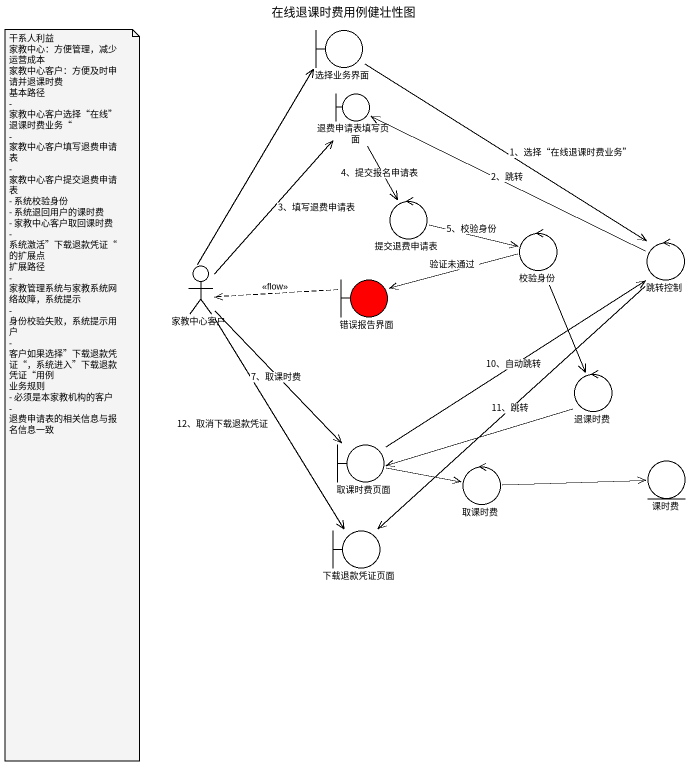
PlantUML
@startuml
title 在线退课时费用例健壮性图
boundary 选择业务界面
boundary 退费申请表填写页面
control 提交退费申请表
control 校验身份
actor 家教中心客户
control 跳转控制
boundary 错误报告界面 #FF0000
control 退课时费
boundary 取课时费页面
entity 课时费
control 取课时费
boundary 下载退款凭证页面
选择业务界面 --> 跳转控制 : 1、选择“在线退课时费业务”
退费申请表填写页面 --> 提交退费申请表 : 4、提交报名申请表
退费申请表填写页面 <-right- 跳转控制 : 2、跳转
提交退费申请表 -right-> 校验身份 : 5、校验身份
校验身份 -left-> 错误报告界面 : 验证未通过
校验身份 --> 退课时费
家教中心客户 -up-> 选择业务界面
家教中心客户 -up-> 退费申请表填写页面 : 3、填写退费申请表
家教中心客户 --> 取课时费页面 : 7、取课时费
家教中心客户 --> 下载退款凭证页面 : 12、取消下载退款凭证
错误报告界面 .left.> 家教中心客户 : <<flow>>
退课时费 -left-> 取课时费页面
取课时费页面 -up-> 跳转控制 : 10、自动跳转
取课时费页面 -right-> 取课时费
取课时费 -right-> 课时费
下载退款凭证页面 <-up- 跳转控制 : 11、跳转
note as N1
  干系人利益
  家教中心：方便管理，减少运营成本
  家教中心客户：方便及时申请并退课时费
  基本路径
  - 家教中心客户选择“在线”退课时费业务“
  - 家教中心客户填写退费申请表
  - 家教中心客户提交退费申请表
  - 系统校验身份
  - 系统退回用户的课时费
  - 家教中心客户取回课时费
  - 系统激活”下载退款凭证“的扩展点
  扩展路径
  - 家教管理系统与家教系统网络故障，系统提示
  - 身份校验失败，系统提示用户
  - 客户如果选择”下载退款凭证“，系统进入”下载退款凭证“用例
  业务规则
  - 必须是本家教机构的客户
  - 退费申请表的相关信息与报名信息一致
end note
@enduml
